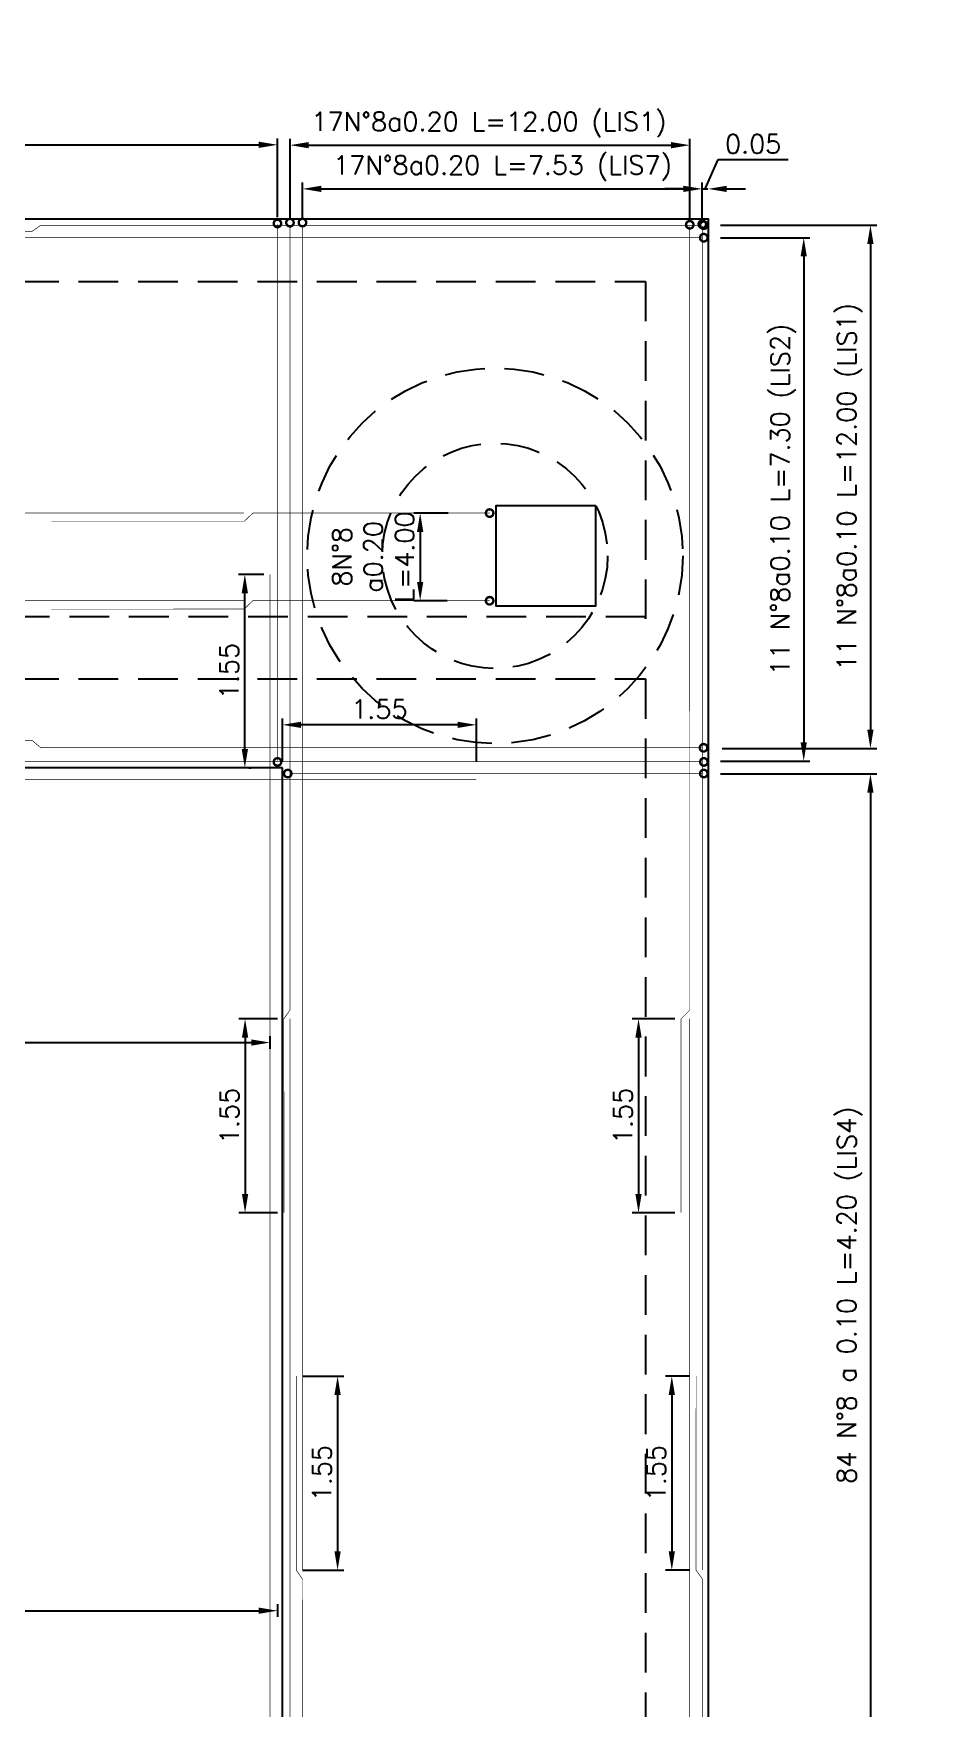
# Model space of a CAD drawing. Header units: metres. Extents: x 1080427 to 1081241, y 976768 to 977288.
# Drawn here: x 1080810.9 to 1080818.15, y 977035.51 to 977048.89 of the extents above; entities that cross this region are included whole.
import ezdxf

# ---------------------------------------------------------------- set-up
doc = ezdxf.new("R2010")
doc.units = ezdxf.units.M
doc.header["$LTSCALE"] = 25.4
doc.linetypes.add('HIDDEN', pattern=[0.375, 0.25, -0.125])
for name, color, linetype in [('CONTRAPESO', 3, 'Continuous'), ('DIMCONTRAPESO', 1, 'Continuous'), ('PROY', 9, 'HIDDEN'), ('REF', 6, 'Continuous'), ('REF H', 6, 'Continuous')]:
    doc.layers.add(name, color=color, linetype=linetype)
doc.layers.add('COTA', color=1, linetype='Continuous', lineweight=30)
doc.styles.add('romans', font='romans.shx')
doc.dimstyles.new('Copy 75', dxfattribs={"dimtxt": 0.15, "dimasz": 0.15, "dimexe": 0.05, "dimexo": 0.05, "dimgap": 0.05, "dimtad": 1, "dimzin": 0, "dimdsep": 46, "dimtxsty": 'romans', "dimcen": 0.002, "dimclrd": 1, "dimclre": 1, "dimclrt": 3, "dimadec": 4, "dimazin": 0, "dimtfac": 1, "dimtofl": 0, "dimtmove": 1, "dimatfit": 3, "dimfxl": 1, "dimtolj": 1, "dimtzin": 0, "dimarcsym": 1})

# ---------------------------------------------------------------- blocks, each defined once
blk = doc.blocks.new('e1')
at = {"layer": 'REF', "ltscale": 0.1, "const_width": 0.005}
blk.add_lwpolyline([(1080763.084, 977044.369), (1080763.084, 977048.654)], dxfattribs=at)
at = {"layer": 'REF H', "ltscale": 0.1, "const_width": 0.06}
for points in [[(1080763.075, 977048.662, -1), (1080763.094, 977048.662, -1)], [(1080763.075, 977044.36, -1), (1080763.094, 977044.36, -1)]]:
    blk.add_lwpolyline(points, format="xyb", close=True, dxfattribs=at)
blk = doc.blocks.new('*D1118')
at = {"layer": 'Defpoints', "color": 0, "transparency": 16777216}
for p in [(1080812.85, 977048.001), (1080802.738, 977047.382), (1080812.85, 977047.373)]:
    blk.add_point(p, dxfattribs=at)
at = {"layer": 'DIMCONTRAPESO', "color": 1, "lineweight": -2, "transparency": 16777216}
for p, q in [((1080802.738, 977047.432), (1080802.738, 977048.051)), ((1080802.888, 977048.001), (1080812.7, 977048.001)), ((1080812.85, 977047.423), (1080812.85, 977048.051))]:
    blk.add_line(p, q, dxfattribs=at)
at = {"layer": 'DIMCONTRAPESO', "color": 1, "transparency": 16777216}
for points in [[(1080802.888, 977048.026), (1080802.888, 977047.976), (1080802.738, 977048.001)], [(1080812.7, 977048.026), (1080812.7, 977047.976), (1080812.85, 977048.001)]]:
    blk.add_solid(points, dxfattribs=at)
at = {"layer": 'DIMCONTRAPESO', "color": 3, "transparency": 16777216, "insert": (1080807.794, 977048.166), "char_height": 0.15, "attachment_point": 5, "style": 'romans'}
blk.add_mtext('\\A1;102 N°8 a 0.10 L=5.19 (LIS3) ', dxfattribs=at)
blk = doc.blocks.new('*D1124')
at = {"layer": 'Defpoints', "color": 0, "transparency": 16777216}
for p in [(1080802.821, 977036.66), (1080812.85, 977036.391), (1080812.85, 977036.29)]:
    blk.add_point(p, dxfattribs=at)
at = {"layer": 'DIMCONTRAPESO', "color": 1, "lineweight": -2, "transparency": 16777216}
for p, q in [((1080802.821, 977036.61), (1080802.821, 977036.24)), ((1080812.85, 977036.341), (1080812.85, 977036.24)), ((1080802.971, 977036.29), (1080812.7, 977036.29))]:
    blk.add_line(p, q, dxfattribs=at)
at = {"layer": 'DIMCONTRAPESO', "color": 1, "transparency": 16777216}
for points in [[(1080802.971, 977036.315), (1080802.971, 977036.265), (1080802.821, 977036.29)], [(1080812.7, 977036.315), (1080812.7, 977036.265), (1080812.85, 977036.29)]]:
    blk.add_solid(points, dxfattribs=at)
at = {"layer": 'DIMCONTRAPESO', "color": 3, "transparency": 16777216, "insert": (1080807.836, 977036.454), "char_height": 0.15, "attachment_point": 5, "style": 'romans'}
blk.add_mtext('\\A1;102 N°8 a 0.10 L=6.50 (LIS6) ', dxfattribs=at)
blk = doc.blocks.new('*D1128')
at = {"layer": 'Defpoints', "color": 0, "transparency": 16777216}
for p in [(1080816.34, 977047.359), (1080816.354, 977043.178), (1080817.588, 977043.178)]:
    blk.add_point(p, dxfattribs=at)
at = {"layer": 'DIMCONTRAPESO', "color": 1, "lineweight": -2, "transparency": 16777216}
for p, q in [((1080816.39, 977047.359), (1080817.638, 977047.359)), ((1080817.588, 977047.209), (1080817.588, 977043.328)), ((1080816.404, 977043.178), (1080817.638, 977043.178))]:
    blk.add_line(p, q, dxfattribs=at)
at = {"layer": 'DIMCONTRAPESO', "color": 1, "transparency": 16777216}
for points in [[(1080817.563, 977047.209), (1080817.613, 977047.209), (1080817.588, 977047.359)], [(1080817.563, 977043.328), (1080817.613, 977043.328), (1080817.588, 977043.178)]]:
    blk.add_solid(points, dxfattribs=at)
at = {"layer": 'DIMCONTRAPESO', "color": 3, "transparency": 16777216, "insert": (1080817.423, 977045.269), "char_height": 0.15, "attachment_point": 5, "rotation": 90, "style": 'romans'}
blk.add_mtext('\\A1;11 N°8a0.10 L=12.00 (LIS1) ', dxfattribs=at)
blk = doc.blocks.new('*D1129')
at = {"layer": 'Defpoints', "color": 0, "transparency": 16777216}
for p in [(1080816.34, 977047.259), (1080816.34, 977043.078), (1080817.055, 977043.078)]:
    blk.add_point(p, dxfattribs=at)
at = {"layer": 'DIMCONTRAPESO', "color": 1, "lineweight": -2, "transparency": 16777216}
for p, q in [((1080816.39, 977047.259), (1080817.105, 977047.259)), ((1080817.055, 977047.109), (1080817.055, 977043.228)), ((1080816.39, 977043.078), (1080817.105, 977043.078))]:
    blk.add_line(p, q, dxfattribs=at)
at = {"layer": 'DIMCONTRAPESO', "color": 1, "transparency": 16777216}
for points in [[(1080817.03, 977047.109), (1080817.08, 977047.109), (1080817.055, 977047.259)], [(1080817.03, 977043.228), (1080817.08, 977043.228), (1080817.055, 977043.078)]]:
    blk.add_solid(points, dxfattribs=at)
at = {"layer": 'DIMCONTRAPESO', "color": 3, "transparency": 16777216, "insert": (1080816.891, 977045.168), "char_height": 0.15, "attachment_point": 5, "rotation": 90, "style": 'romans'}
blk.add_mtext('\\A1;11 N°8a0.10 L=7.30 (LIS2) ', dxfattribs=at)
blk = doc.blocks.new('*D1130')
at = {"layer": 'Defpoints', "color": 0, "transparency": 16777216}
for p in [(1080816.34, 977042.975), (1080816.222, 977034.648), (1080817.588, 977034.648)]:
    blk.add_point(p, dxfattribs=at)
at = {"layer": 'DIMCONTRAPESO', "color": 1, "lineweight": -2, "transparency": 16777216}
for p, q in [((1080816.39, 977042.975), (1080817.638, 977042.975)), ((1080817.588, 977042.825), (1080817.588, 977034.798)), ((1080816.272, 977034.648), (1080817.638, 977034.648))]:
    blk.add_line(p, q, dxfattribs=at)
at = {"layer": 'DIMCONTRAPESO', "color": 1, "transparency": 16777216}
for points in [[(1080817.563, 977042.825), (1080817.613, 977042.825), (1080817.588, 977042.975)], [(1080817.563, 977034.798), (1080817.613, 977034.798), (1080817.588, 977034.648)]]:
    blk.add_solid(points, dxfattribs=at)
at = {"layer": 'DIMCONTRAPESO', "color": 3, "transparency": 16777216, "insert": (1080817.423, 977038.811), "char_height": 0.15, "attachment_point": 5, "rotation": 90, "style": 'romans'}
blk.add_mtext('\\A1;84 N°8 a 0.10 L=4.20 (LIS4) ', dxfattribs=at)
blk = doc.blocks.new('*D1134')
at = {"layer": 'Defpoints', "color": 0, "transparency": 16777216}
for p in [(1080812.589, 977044.569), (1080812.79, 977044.569), (1080812.57, 977043.024)]:
    blk.add_point(p, dxfattribs=at)
at = {"layer": 'DIMCONTRAPESO', "color": 1, "lineweight": -2, "transparency": 16777216}
for p, q in [((1080812.74, 977044.569), (1080812.539, 977044.569)), ((1080812.589, 977043.174), (1080812.589, 977044.419)), ((1080812.62, 977043.024), (1080812.639, 977043.024))]:
    blk.add_line(p, q, dxfattribs=at)
at = {"layer": 'DIMCONTRAPESO', "color": 1, "transparency": 16777216}
for points in [[(1080812.564, 977044.419), (1080812.614, 977044.419), (1080812.589, 977044.569)], [(1080812.564, 977043.174), (1080812.614, 977043.174), (1080812.589, 977043.024)]]:
    blk.add_solid(points, dxfattribs=at)
at = {"layer": 'DIMCONTRAPESO', "color": 3, "transparency": 16777216, "insert": (1080812.464, 977043.797), "char_height": 0.15, "attachment_point": 5, "rotation": 90, "style": 'romans'}
blk.add_mtext('\\A1;1.55', dxfattribs=at)
blk = doc.blocks.new('*D1137')
at = {"layer": 'COTA', "color": 1, "lineweight": -2, "transparency": 16777216}
for p, q in [((1080812.889, 977043.073), (1080812.889, 977043.417)), ((1080814.439, 977043.073), (1080814.439, 977043.417)), ((1080814.289, 977043.367), (1080813.039, 977043.367))]:
    blk.add_line(p, q, dxfattribs=at)
at = {"layer": 'COTA', "color": 1, "transparency": 16777216}
for points in [[(1080813.039, 977043.392), (1080813.039, 977043.342), (1080812.889, 977043.367)], [(1080814.289, 977043.392), (1080814.289, 977043.342), (1080814.439, 977043.367)]]:
    blk.add_solid(points, dxfattribs=at)
at = {"layer": 'Defpoints', "color": 0, "transparency": 16777216}
for p in [(1080812.889, 977043.367), (1080812.889, 977043.023), (1080814.439, 977043.023)]:
    blk.add_point(p, dxfattribs=at)
at = {"layer": 'COTA', "color": 3, "transparency": 16777216, "insert": (1080813.664, 977043.492), "char_height": 0.15, "attachment_point": 5, "style": 'romans'}
blk.add_mtext('\\A1;1.55', dxfattribs=at)
blk = doc.blocks.new('E2')
at = {"layer": 'REF', "ltscale": 0.1, "const_width": 0.005}
blk.add_lwpolyline([(1080759.636, 977034.558), (1080762.933, 977034.558)], dxfattribs=at)
at = {"layer": 'REF H', "ltscale": 0.1, "const_width": 0.06}
for points in [[(1080759.608, 977034.558, 1), (1080759.627, 977034.558, 1)], [(1080762.933, 977034.558, 1), (1080762.952, 977034.558, 1)]]:
    blk.add_lwpolyline(points, format="xyb", close=True, dxfattribs=at)
blk = doc.blocks.new('*D1140')
at = {"layer": 'COTA', "color": 1, "lineweight": -2, "transparency": 16777216}
blk.add_line((1080810.758, 977042.782), (1080810.758, 977034.843), dxfattribs=at)
at = {"layer": 'COTA', "color": 1, "transparency": 16777216}
for points in [[(1080810.733, 977042.782), (1080810.783, 977042.782), (1080810.758, 977042.932)], [(1080810.733, 977034.843), (1080810.783, 977034.843), (1080810.758, 977034.693)]]:
    blk.add_solid(points, dxfattribs=at)
at = {"layer": 'Defpoints', "color": 0, "transparency": 16777216}
for p in [(1080810.758, 977042.932), (1080810.758, 977034.693), (1080810.758, 977034.693)]:
    blk.add_point(p, dxfattribs=at)
at = {"layer": 'COTA', "color": 3, "transparency": 16777216, "insert": (1080810.594, 977038.812), "char_height": 0.15, "attachment_point": 5, "rotation": 90, "style": 'romans'}
blk.add_mtext('\\A1;83 N°8 a 0.10 L=7.45 (LIS5) ', dxfattribs=at)
blk = doc.blocks.new('*D1141')
at = {"layer": 'Defpoints', "color": 0, "transparency": 16777216}
for p in [(1080802.821, 977041.199), (1080812.79, 977040.93), (1080812.79, 977040.829)]:
    blk.add_point(p, dxfattribs=at)
at = {"layer": 'DIMCONTRAPESO', "color": 1, "lineweight": -2, "transparency": 16777216}
for p, q in [((1080802.821, 977041.149), (1080802.821, 977040.779)), ((1080812.79, 977040.88), (1080812.79, 977040.779)), ((1080802.971, 977040.829), (1080812.64, 977040.829))]:
    blk.add_line(p, q, dxfattribs=at)
at = {"layer": 'DIMCONTRAPESO', "color": 1, "transparency": 16777216}
for points in [[(1080802.971, 977040.854), (1080802.971, 977040.804), (1080802.821, 977040.829)], [(1080812.64, 977040.854), (1080812.64, 977040.804), (1080812.79, 977040.829)]]:
    blk.add_solid(points, dxfattribs=at)
at = {"layer": 'DIMCONTRAPESO', "color": 3, "transparency": 16777216, "insert": (1080807.806, 977040.993), "char_height": 0.15, "attachment_point": 5, "style": 'romans'}
blk.add_mtext('\\A1;102 N°8 a 0.10 L=6.50 (LIS6) ', dxfattribs=at)
blk = doc.blocks.new('*D1145')
at = {"layer": 'COTA', "color": 1, "lineweight": -2, "transparency": 16777216}
for p, q in [((1080813.05, 977047.414), (1080813.05, 977047.699)), ((1080816.244, 977047.416), (1080816.244, 977047.699)), ((1080813.2, 977047.649), (1080816.094, 977047.649))]:
    blk.add_line(p, q, dxfattribs=at)
at = {"layer": 'COTA', "color": 1, "transparency": 16777216}
for points in [[(1080813.2, 977047.674), (1080813.2, 977047.624), (1080813.05, 977047.649)], [(1080816.094, 977047.674), (1080816.094, 977047.624), (1080816.244, 977047.649)]]:
    blk.add_solid(points, dxfattribs=at)
at = {"layer": 'Defpoints', "color": 0, "transparency": 16777216}
for p in [(1080816.244, 977047.649), (1080813.05, 977047.364), (1080816.244, 977047.366)]:
    blk.add_point(p, dxfattribs=at)
at = {"layer": 'COTA', "color": 3, "transparency": 16777216, "insert": (1080814.647, 977047.814), "char_height": 0.15, "attachment_point": 5, "style": 'romans'}
blk.add_mtext('\\A1;17N°8a0.20 L=7.53 (LIS7) ', dxfattribs=at)
blk = doc.blocks.new('*D1146')
at = {"layer": 'COTA', "color": 1, "lineweight": -2, "transparency": 16777216}
for p, q in [((1080812.95, 977047.418), (1080812.95, 977048.048)), ((1080813.1, 977047.998), (1080815.994, 977047.998)), ((1080816.144, 977047.412), (1080816.144, 977048.048))]:
    blk.add_line(p, q, dxfattribs=at)
at = {"layer": 'COTA', "color": 1, "transparency": 16777216}
for points in [[(1080813.1, 977048.023), (1080813.1, 977047.973), (1080812.95, 977047.998)], [(1080815.994, 977048.023), (1080815.994, 977047.973), (1080816.144, 977047.998)]]:
    blk.add_solid(points, dxfattribs=at)
at = {"layer": 'Defpoints', "color": 0, "transparency": 16777216}
for p in [(1080816.144, 977047.998), (1080812.95, 977047.368), (1080816.144, 977047.362)]:
    blk.add_point(p, dxfattribs=at)
at = {"layer": 'COTA', "color": 3, "transparency": 16777216, "insert": (1080814.539, 977048.162), "char_height": 0.15, "attachment_point": 5, "style": 'romans'}
blk.add_mtext('\\A1;17N°8a0.20 L=12.00 (LIS1) ', dxfattribs=at)
blk = doc.blocks.new('*D1147')
at = {"layer": 'COTA', "color": 1, "lineweight": -2, "transparency": 16777216}
for p, q in [((1080816.267, 977047.649), (1080816.372, 977047.883)), ((1080816.372, 977047.883), (1080816.93, 977047.883)), ((1080816.094, 977047.649), (1080815.944, 977047.649)), ((1080816.244, 977047.649), (1080816.29, 977047.649)), ((1080816.44, 977047.649), (1080816.59, 977047.649))]:
    blk.add_line(p, q, dxfattribs=at)
at = {"layer": 'COTA', "color": 1, "transparency": 16777216}
for points in [[(1080816.094, 977047.674), (1080816.094, 977047.624), (1080816.244, 977047.649)], [(1080816.44, 977047.674), (1080816.44, 977047.624), (1080816.29, 977047.649)]]:
    blk.add_solid(points, dxfattribs=at)
at = {"layer": 'Defpoints', "color": 0, "transparency": 16777216}
for p in [(1080816.244, 977047.649), (1080816.29, 977047.649), (1080816.29, 977047.649)]:
    blk.add_point(p, dxfattribs=at)
at = {"layer": 'COTA', "color": 3, "transparency": 16777216, "insert": (1080816.651, 977048.008), "char_height": 0.15, "attachment_point": 5, "style": 'romans'}
blk.add_mtext('\\A1;0.05', dxfattribs=at)
blk = doc.blocks.new('*D1173')
at = {"layer": 'COTA', "color": 1, "lineweight": -2, "transparency": 16777216}
for p, q in [((1080812.851, 977041.018), (1080812.541, 977041.018)), ((1080812.591, 977040.868), (1080812.591, 977039.619)), ((1080812.851, 977039.469), (1080812.541, 977039.469))]:
    blk.add_line(p, q, dxfattribs=at)
at = {"layer": 'COTA', "color": 1, "transparency": 16777216}
for points in [[(1080812.566, 977040.868), (1080812.616, 977040.868), (1080812.591, 977041.018)], [(1080812.566, 977039.619), (1080812.616, 977039.619), (1080812.591, 977039.469)]]:
    blk.add_solid(points, dxfattribs=at)
at = {"layer": 'Defpoints', "color": 0, "transparency": 16777216}
for p in [(1080812.901, 977041.018), (1080812.591, 977039.469), (1080812.901, 977039.469)]:
    blk.add_point(p, dxfattribs=at)
at = {"layer": 'COTA', "color": 3, "transparency": 16777216, "insert": (1080812.466, 977040.243), "char_height": 0.15, "attachment_point": 5, "rotation": 90, "style": 'romans'}
blk.add_mtext('\\A1;1.55', dxfattribs=at)
blk = doc.blocks.new('*D1174')
at = {"layer": 'COTA', "color": 1, "lineweight": -2, "transparency": 16777216}
for p, q in [((1080813.05, 977038.164), (1080813.38, 977038.164)), ((1080813.33, 977038.014), (1080813.33, 977036.764)), ((1080813.05, 977036.614), (1080813.38, 977036.614))]:
    blk.add_line(p, q, dxfattribs=at)
at = {"layer": 'COTA', "color": 1, "transparency": 16777216}
for points in [[(1080813.305, 977038.014), (1080813.355, 977038.014), (1080813.33, 977038.164)], [(1080813.305, 977036.764), (1080813.355, 977036.764), (1080813.33, 977036.614)]]:
    blk.add_solid(points, dxfattribs=at)
at = {"layer": 'Defpoints', "color": 0, "transparency": 16777216}
for p in [(1080813, 977038.164), (1080813, 977036.614), (1080813.33, 977036.614)]:
    blk.add_point(p, dxfattribs=at)
at = {"layer": 'COTA', "color": 3, "transparency": 16777216, "insert": (1080813.205, 977037.389), "char_height": 0.15, "attachment_point": 5, "rotation": 90, "style": 'romans'}
blk.add_mtext('\\A1;1.55', dxfattribs=at)
blk = doc.blocks.new('*D1175')
at = {"layer": 'COTA', "color": 1, "lineweight": -2, "transparency": 16777216}
for p, q in [((1080816.145, 977038.164), (1080815.951, 977038.164)), ((1080816.001, 977038.014), (1080816.001, 977036.764)), ((1080816.145, 977036.614), (1080815.951, 977036.614))]:
    blk.add_line(p, q, dxfattribs=at)
at = {"layer": 'COTA', "color": 1, "transparency": 16777216}
for points in [[(1080815.976, 977038.014), (1080816.026, 977038.014), (1080816.001, 977038.164)], [(1080815.976, 977036.764), (1080816.026, 977036.764), (1080816.001, 977036.614)]]:
    blk.add_solid(points, dxfattribs=at)
at = {"layer": 'Defpoints', "color": 0, "transparency": 16777216}
for p in [(1080816.195, 977038.164), (1080816.001, 977036.614), (1080816.195, 977036.614)]:
    blk.add_point(p, dxfattribs=at)
at = {"layer": 'COTA', "color": 3, "transparency": 16777216, "insert": (1080815.876, 977037.389), "char_height": 0.15, "attachment_point": 5, "rotation": 90, "style": 'romans'}
blk.add_mtext('\\A1;1.55', dxfattribs=at)
blk = doc.blocks.new('*D1176')
at = {"layer": 'COTA', "color": 1, "lineweight": -2, "transparency": 16777216}
for p, q in [((1080816.024, 977041.018), (1080815.685, 977041.018)), ((1080815.735, 977040.868), (1080815.735, 977039.619)), ((1080816.025, 977039.469), (1080815.685, 977039.469))]:
    blk.add_line(p, q, dxfattribs=at)
at = {"layer": 'COTA', "color": 1, "transparency": 16777216}
for points in [[(1080815.71, 977040.868), (1080815.76, 977040.868), (1080815.735, 977041.018)], [(1080815.71, 977039.619), (1080815.76, 977039.619), (1080815.735, 977039.469)]]:
    blk.add_solid(points, dxfattribs=at)
at = {"layer": 'Defpoints', "color": 0, "transparency": 16777216}
for p in [(1080816.074, 977041.018), (1080815.735, 977039.469), (1080816.075, 977039.469)]:
    blk.add_point(p, dxfattribs=at)
at = {"layer": 'COTA', "color": 3, "transparency": 16777216, "insert": (1080815.61, 977040.243), "char_height": 0.15, "attachment_point": 5, "rotation": 90, "style": 'romans'}
blk.add_mtext('\\A1;1.55', dxfattribs=at)
blk = doc.blocks.new('*D1157')
at = {"layer": 'Defpoints', "color": 0, "transparency": 16777216}
for p in [(1080814.264, 977045.059), (1080813.99, 977044.359), (1080814.255, 977044.359)]:
    blk.add_point(p, dxfattribs=at)
at = {"layer": 'DIMCONTRAPESO', "color": 1, "lineweight": -2, "transparency": 16777216}
for p, q in [((1080814.214, 977045.059), (1080813.94, 977045.059)), ((1080813.99, 977044.909), (1080813.99, 977044.509)), ((1080814.205, 977044.359), (1080813.94, 977044.359))]:
    blk.add_line(p, q, dxfattribs=at)
at = {"layer": 'DIMCONTRAPESO', "color": 1, "transparency": 16777216}
for points in [[(1080813.965, 977044.909), (1080814.015, 977044.909), (1080813.99, 977045.059)], [(1080813.965, 977044.509), (1080814.015, 977044.509), (1080813.99, 977044.359)]]:
    blk.add_solid(points, dxfattribs=at)
at = {"layer": 'DIMCONTRAPESO', "color": 3, "transparency": 16777216, "insert": (1080813.615, 977044.709), "char_height": 0.15, "attachment_point": 5, "rotation": 90, "style": 'romans'}
blk.add_mtext('\\A1;8N°8\\Pa0.20\\PL=4.00', dxfattribs=at)

msp = doc.modelspace()

# ---------------------------------------------------------------- linework, layer by layer
at = {"layer": 'CONTRAPESO'}
for points in [[(1080799.287628, 977047.408851), (1080799.287628, 977047.408851), (1080816.290355, 977047.408851), (1080816.290403, 977030.227706), (1080799.287672, 977030.227706), (1080799.287628, 977047.408851)], [(1080812.888791, 977043.023198), (1080802.69039, 977043.023746), (1080802.69039, 977034.617898), (1080812.890163, 977034.617898), (1080812.888791, 977043.023198)]]:
    msp.add_lwpolyline(points, dxfattribs=at)
msp.add_lwpolyline([(1080815.394166, 977045.11741), (1080814.594166, 977045.11741), (1080814.594166, 977044.31741), (1080815.394166, 977044.31741)], close=True, dxfattribs=at)
at = {"layer": 'PROY', "color": 252, "ltscale": 0.05}
msp.add_lwpolyline([(1080799.287628, 977047.408851), (1080816.290359, 977047.408851), (1080816.290359, 977030.226909), (1080799.287628, 977030.227909)], close=True, dxfattribs=at)
at = {"layer": 'PROY', "color": 250, "ltscale": 0.05}
msp.add_lwpolyline([(1080815.790359, 977044.214043), (1080815.790359, 977044.228904), (1080799.830359, 977044.228904), (1080799.830359, 977046.908904), (1080815.790359, 977046.908904), (1080815.790359, 977044.214043)], dxfattribs=at)
msp.add_lwpolyline([(1080799.830359, 977033.907909), (1080799.830359, 977043.733757), (1080815.790359, 977043.733757), (1080815.790359, 977033.907909)], close=True, dxfattribs=at)
for radius in [1.5, 0.9]:
    msp.add_circle((1080814.58794, 977044.71741), radius, dxfattribs=at)
at = {"layer": 'REF', "ltscale": 0.1, "const_width": 0.005}
for points in [[(1080809.337745, 977047.308414), (1080810.887613, 977047.308659), (1080810.958506, 977047.358565), (1080816.240358, 977047.358565)], [(1080812.900926, 977039.468604), (1080812.900584, 977041.018384), (1080812.950475, 977041.089288), (1080812.949905, 977047.358768)], [(1080813.049881, 977047.35877), (1080813.049881, 977036.614015)], [(1080816.074731, 977039.468604), (1080816.07439, 977041.018384), (1080816.145002, 977041.089288), (1080816.144433, 977047.346941)], [(1080816.244408, 977047.352444), (1080816.244408, 977036.614015)], [(1080816.240355, 977047.258849), (1080804.690352, 977047.258565)], [(1080801.032173, 977045.059092), (1080812.582173, 977045.058809)], [(1080811.041305, 977044.991457), (1080812.582173, 977044.991702), (1080812.653066, 977045.058809), (1080814.544166, 977045.058809)], [(1080812.790458, 977044.569289), (1080812.790458, 977033.882065), (1080812.790458, 977033.163014)], [(1080801.032275, 977044.358851), (1080812.582275, 977044.358568)], [(1080811.041288, 977044.291215), (1080812.582156, 977044.29146), (1080812.653049, 977044.358568), (1080814.544149, 977044.358568)], [(1080809.337745, 977043.243627), (1080810.887613, 977043.243872), (1080810.958506, 977043.183578), (1080816.240358, 977043.183578)], [(1080816.240355, 977043.073862), (1080804.690352, 977043.073579)], [(1080807.034753, 977042.992248), (1080808.584621, 977042.992492), (1080808.655514, 977042.932199), (1080814.438984, 977042.932199)], [(1080812.950849, 977030.269194), (1080812.950897, 977041.018384)], [(1080816.144384, 977030.269194), (1080816.144432, 977041.018384)], [(1080813.000019, 977038.163602), (1080812.999678, 977036.613822), (1080813.049569, 977036.542918), (1080813.04895, 977030.277909)], [(1080816.195452, 977038.163602), (1080816.19511, 977036.613822), (1080816.245001, 977036.542918), (1080816.244382, 977030.277909)]]:
    msp.add_lwpolyline(points, dxfattribs=at)
at = {"layer": 'REF H', "ltscale": 0.1, "const_width": 0.06}
for points in [[(1080812.95901, 977047.379063, 1), (1080812.93996, 977047.379063, 1)], [(1080813.059, 977047.379824, -1), (1080813.03995, 977047.379824, -1)], [(1080816.253945, 977047.36629, -1), (1080816.234895, 977047.36629, -1)], [(1080816.153955, 977047.36241, 1), (1080816.134905, 977047.36241, 1)], [(1080816.24679, 977047.258849, 1), (1080816.26584, 977047.258849, 1)], [(1080816.246801, 977047.358565, -1), (1080816.265851, 977047.358565, -1)], [(1080814.535588, 977045.058809, 1), (1080814.554638, 977045.058809, 1)], [(1080814.535571, 977044.358568, 1), (1080814.554621, 977044.358568, 1)], [(1080816.245119, 977043.183915, 1), (1080816.264169, 977043.183915, 1)], [(1080816.247869, 977043.070766, 1), (1080816.266919, 977043.070766, 1)]]:
    msp.add_lwpolyline(points, format="xyb", close=True, dxfattribs=at)

# ---------------------------------------------------------------- block references
at = {"layer": 'COTA', "color": 2}
msp.add_blockref('E2', (53.314134, 8.419839), dxfattribs=at)
at = {"layer": 'DIMCONTRAPESO', "color": 2, "rotation": 0.004058861393849489}
msp.add_blockref('e1', (118.98236, -77.848759), dxfattribs=at)

# ---------------------------------------------------------------- dimensions: what is measured, and where the dimension line sits
at = {"layer": 'COTA', "color": 2}
dim = msp.add_linear_dim(base=(1080816.14443, 977047.998145), p1=(1080812.949904, 977047.367525), p2=(1080816.14443, 977047.36241), text='17N°8a0.20 L=12.00 (LIS1) ', dimstyle='Copy 75', dxfattribs=at)
dim.commit()
dim.dimension.update_dxf_attribs({"geometry": '*D1146', "text_midpoint": (1080814.539113, 977047.998145), "dimtype": 160})
dim = msp.add_linear_dim(base=(1080816.24442, 977047.649408), p1=(1080813.049894, 977047.363645), p2=(1080816.24442, 977047.36629), text='17N°8a0.20 L=7.53 (LIS7) ', dimstyle='Copy 75', dxfattribs=at)
dim.commit()
dim.dimension.update_dxf_attribs({"geometry": '*D1145', "text_midpoint": (1080814.647157, 977047.813694)})
dim = msp.add_linear_dim(base=(1080816.290355, 977047.649408), p1=(1080816.24442, 977047.649408), p2=(1080816.290355, 977047.649408), dimstyle='Copy 75', dxfattribs=at)
dim.commit()
dim.dimension.update_dxf_attribs({"geometry": '*D1147', "text_midpoint": (1080816.422388, 977047.88273), "dimtype": 160})
dim = msp.add_linear_dim(base=(1080812.888791, 977043.367209), p1=(1080814.438791, 977043.023198), p2=(1080812.888791, 977043.023198), dimstyle='Copy 75', dxfattribs=at)
dim.commit()
dim.dimension.update_dxf_attribs({"geometry": '*D1137', "text_midpoint": (1080813.663791, 977043.492209)})
dim = msp.add_linear_dim(base=(1080810.758045, 977034.692678), p1=(1080810.758045, 977042.932199), p2=(1080810.758045, 977034.692678), angle=90, text='83 N°8 a 0.10 L=7.45 (LIS5) ', dimstyle='Copy 75', dxfattribs=at)
dim.commit()
dim.dimension.update_dxf_attribs({"geometry": '*D1140', "text_midpoint": (1080810.593759, 977038.812438)})
for base, p1, p2, picture, middle in [((1080812.590706, 977039.468604), (1080812.900584, 977041.018384), (1080812.900926, 977039.468604), '*D1173', (1080812.465706, 977040.243494)), ((1080815.73527, 977039.468604), (1080816.07439, 977041.018384), (1080816.074731, 977039.468604), '*D1176', (1080815.61027, 977040.243494)), ((1080813.329711, 977036.613822), (1080813.000019, 977038.163602), (1080812.999678, 977036.613822), '*D1174', (1080813.204711, 977037.388712)), ((1080816.000748, 977036.613822), (1080816.195452, 977038.163602), (1080816.19511, 977036.613822), '*D1175', (1080815.875748, 977037.388712))]:
    dim = msp.add_linear_dim(base=base, p1=p1, p2=p2, angle=90, dimstyle='Copy 75', dxfattribs=at)
    dim.commit()
    dim.dimension.update_dxf_attribs({"geometry": picture, "text_midpoint": middle})
at = {"layer": 'DIMCONTRAPESO', "color": 2}
for base, p1, p2, text, picture, middle in [((1080812.849526, 977048.001312), (1080802.738047, 977047.381582), (1080812.849526, 977047.372863), '102 N°8 a 0.10 L=5.19 (LIS3) ', '*D1118', (1080807.793786, 977048.165598)), ((1080812.790458, 977040.828757), (1080802.82129, 977041.198542), (1080812.790458, 977040.929958), '102 N°8 a 0.10 L=6.50 (LIS6) ', '*D1141', (1080807.805874, 977040.993043)), ((1080812.849742, 977036.290188), (1080802.82129, 977036.659974), (1080812.849742, 977036.391389), '102 N°8 a 0.10 L=6.50 (LIS6) ', '*D1124', (1080807.835516, 977036.454474))]:
    dim = msp.add_linear_dim(base=base, p1=p1, p2=p2, text=text, dimstyle='Copy 75', dxfattribs=at)
    dim.commit()
    dim.dimension.update_dxf_attribs({"geometry": picture, "text_midpoint": middle})
for base, p1, p2, text, picture, middle in [((1080817.587621, 977043.178208), (1080816.340331, 977047.358849), (1080816.354074, 977043.178208), '11 N°8a0.10 L=12.00 (LIS1) ', '*D1128', (1080817.587621, 977045.268528)), ((1080817.055481, 977043.077925), (1080816.340331, 977047.258565), (1080816.340334, 977043.077925), '11 N°8a0.10 L=7.30 (LIS2) ', '*D1129', (1080817.055481, 977045.168245)), ((1080813.99013, 977044.358851), (1080814.263656, 977045.059134), (1080814.255075, 977044.358851), '8N°8\\Pa0.20\\PL=4.00', '*D1157', (1080813.99013, 977044.708992))]:
    dim = msp.add_linear_dim(base=base, p1=p1, p2=p2, angle=90, text=text, dimstyle='Copy 75', dxfattribs=at)
    dim.commit()
    dim.dimension.update_dxf_attribs({"geometry": picture, "text_midpoint": middle, "dimtype": 160})
dim = msp.add_linear_dim(base=(1080812.588557, 977044.569289), p1=(1080812.570301, 977043.023757), p2=(1080812.790458, 977044.569289), angle=90, dimstyle='Copy 75', dxfattribs=at)
dim.commit()
dim.dimension.update_dxf_attribs({"geometry": '*D1134', "text_midpoint": (1080812.463557, 977043.796523)})
dim = msp.add_linear_dim(base=(1080817.587731, 977034.647756), p1=(1080816.34044, 977042.975086), p2=(1080816.222232, 977034.647756), angle=90, text='84 N°8 a 0.10 L=4.20 (LIS4) ', dimstyle='Copy 75', dxfattribs=at)
dim.commit()
dim.dimension.update_dxf_attribs({"geometry": '*D1130', "text_midpoint": (1080817.423445, 977038.811421)})

doc.saveas('drawing.dxf')
